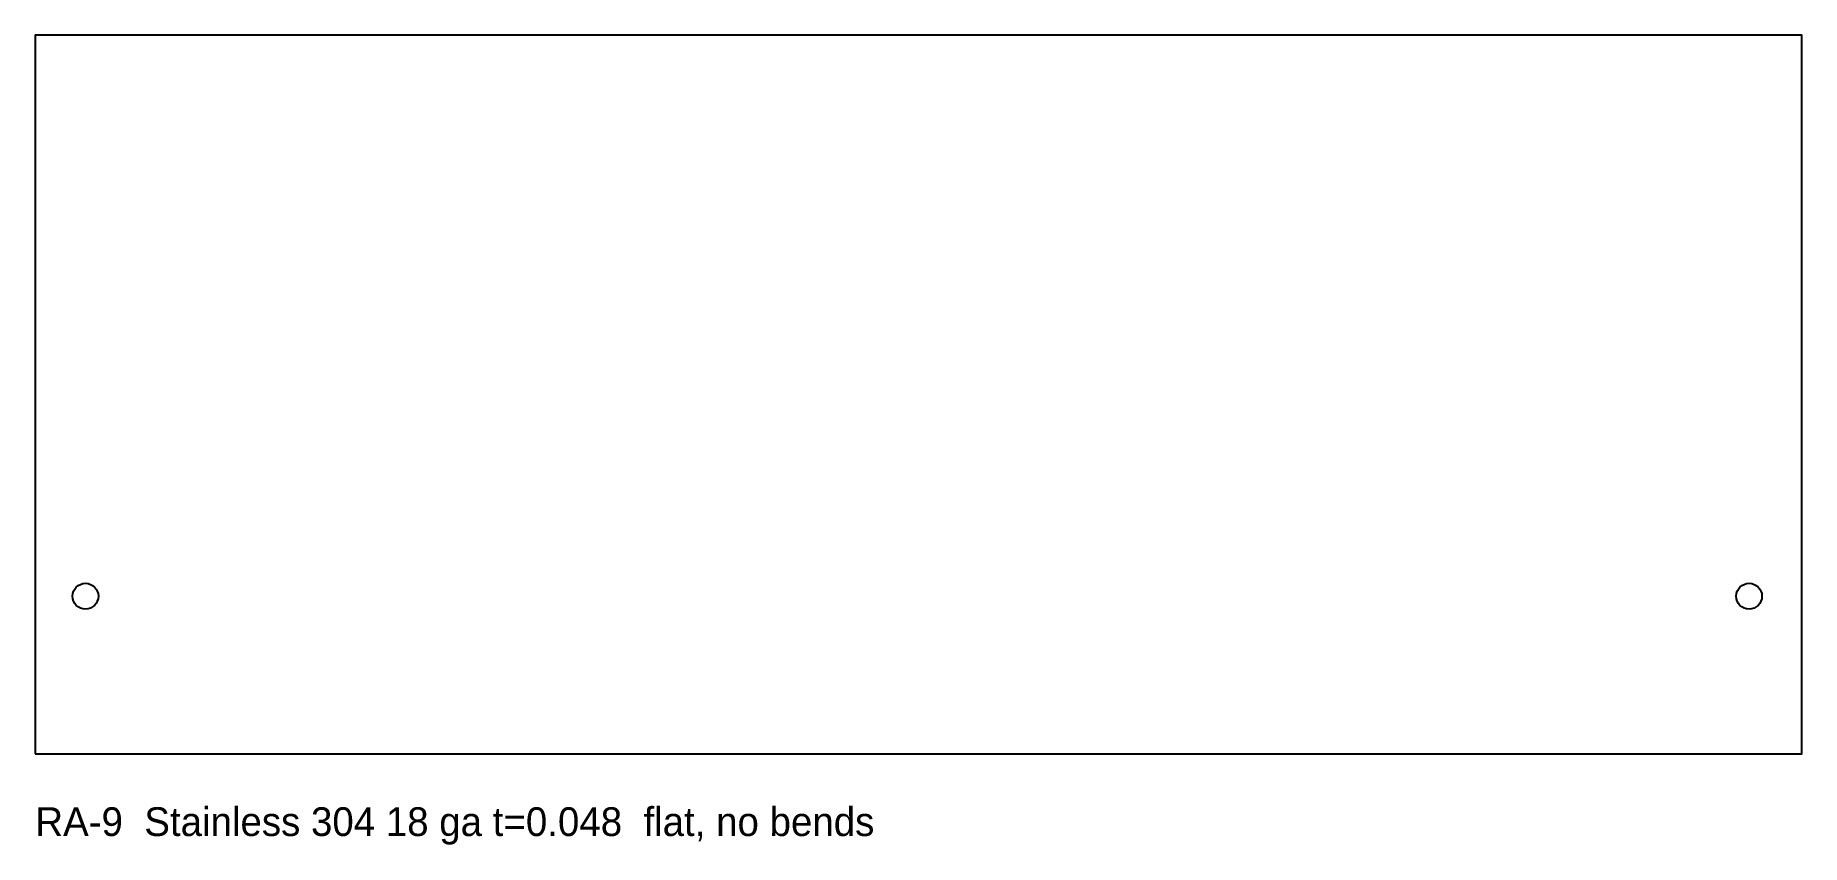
# Model space of a CAD drawing. Header units: inches. Extents: x 0 to 21.5, y -1.1 to 8.8.
import ezdxf

# ---------------------------------------------------------------- set-up
doc = ezdxf.new("R2010")
doc.units = ezdxf.units.IN
doc.header["$MEASUREMENT"] = 0
doc.layers.add('CUT', color=7, linetype='Continuous')
doc.layers.add('TEXT', color=3, linetype='Continuous')

msp = doc.modelspace()

# ---------------------------------------------------------------- linework, layer by layer
at = {"layer": 'CUT'}
msp.add_lwpolyline([(0, 0), (21.5, 0), (21.5, 8.75), (0, 8.75)], close=True, dxfattribs=at)
for centre in [(0.61, 1.92), (20.86, 1.92)]:
    msp.add_circle(centre, 0.157, dxfattribs=at)

# ---------------------------------------------------------------- texts
at = {"layer": 'TEXT'}
msp.add_text('RA-9  Stainless 304 18 ga t=0.048  flat, no bends', height=0.35, dxfattribs=at).set_placement((0, -1))

doc.saveas('drawing.dxf')
